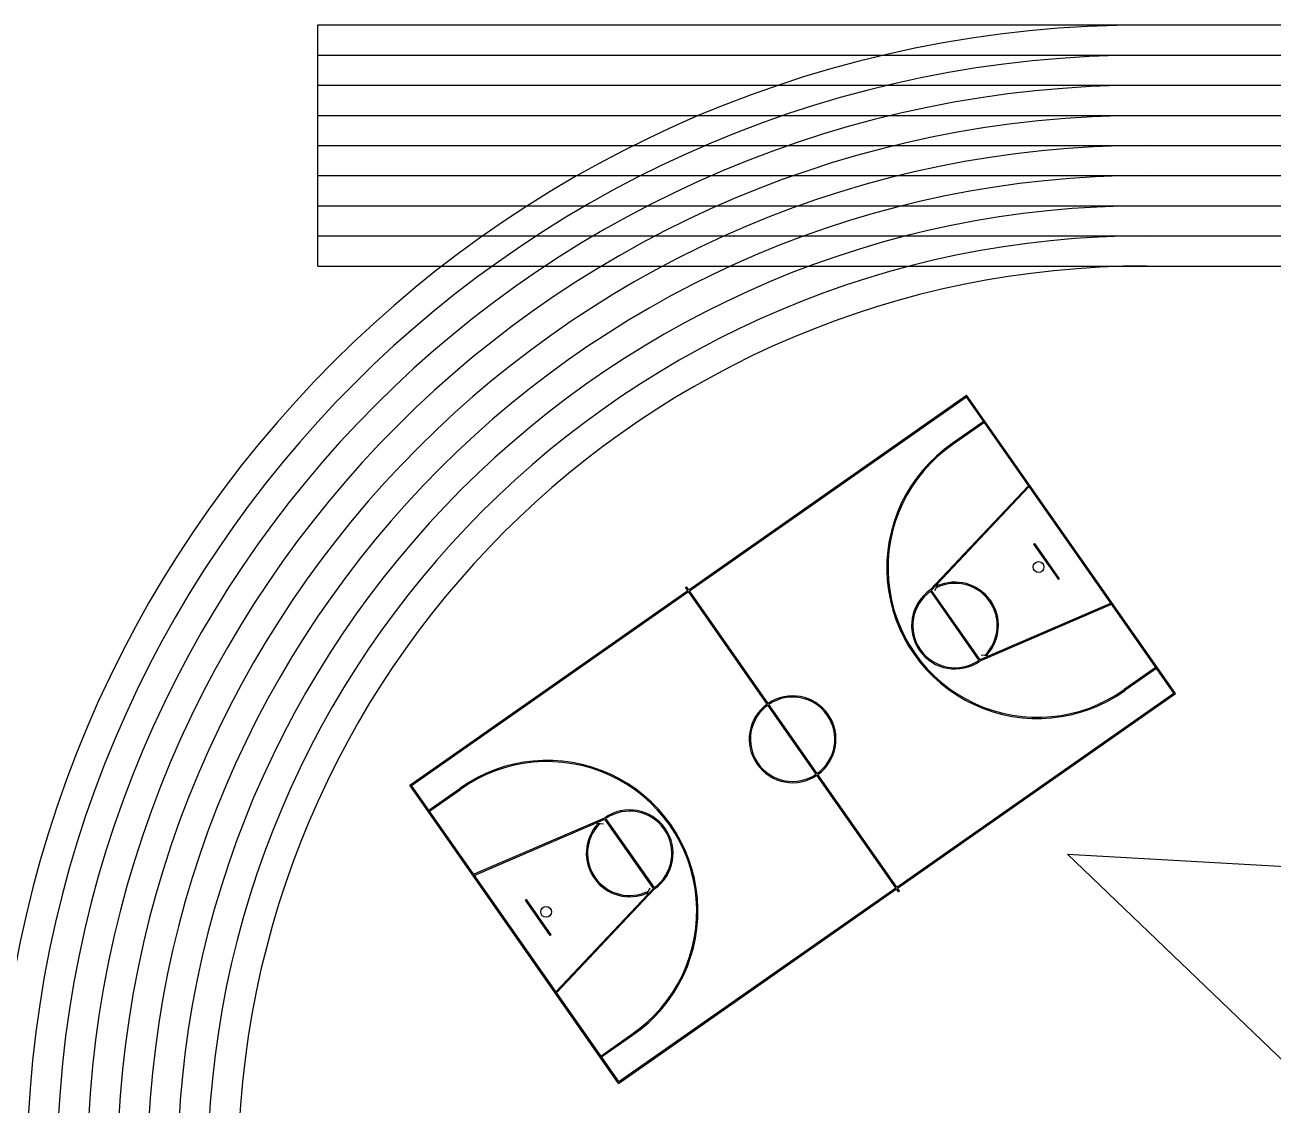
# Model space of a CAD drawing. Header units: inches. Extents: x 78 to 302, y -105 to 74.
# Drawn here: x 111.7 to 163.5, y -6.9 to 37.9 of the extents above; entities that cross this region are included whole.
import ezdxf

# ---------------------------------------------------------------- set-up
doc = ezdxf.new("R2010")
doc.units = ezdxf.units.IN
doc.header["$LTSCALE"] = 0.05
doc.header["$MEASUREMENT"] = 0
doc.layers.add('rayas', color=7, linetype='Continuous')

msp = doc.modelspace()

# ---------------------------------------------------------------- linework, layer by layer
at = {"layer": 'rayas'}
for p, q in [((123.8543, 37.85557), (272.8543, 37.85557)), ((123.8543, 27.85557), (123.8543, 37.85557)), ((123.8543, 36.60557), (272.8543, 36.60557)), ((123.8543, 35.35557), (272.8543, 35.35557)), ((123.8543, 34.10557), (272.8543, 34.10557)), ((123.8543, 32.85557), (272.8543, 32.85557)), ((123.8543, 31.60557), (272.8543, 31.60557)), ((123.8543, 30.35557), (272.8543, 30.35557)), ((123.8543, 29.10557), (272.8543, 29.10557)), ((123.8543, 27.85557), (272.8543, 27.85557)), ((139.2397, 14.42437), (150.76926, 22.49746)), ((139.26838, 14.38341), (150.75698, 22.42782)), ((159.36063, 10.14054), (150.75698, 22.42782)), ((159.43027, 10.12826), (150.76926, 22.49746)), ((151.49443, 21.41822), (150.16741, 20.48903)), ((151.52311, 21.37726), (150.19608, 20.44807)), ((153.3176, 18.7273), (149.25481, 14.41757)), ((153.35398, 18.693), (149.30161, 14.39432)), ((153.54322, 16.32166), (153.58418, 16.35033)), ((153.54322, 16.32166), (154.57195, 14.85248)), ((153.58418, 16.35033), (154.61291, 14.88116)), ((139.1127, 14.51856), (139.15366, 14.54724)), ((139.19874, 14.39569), (139.1127, 14.51856)), ((139.2397, 14.42437), (139.15366, 14.54724)), ((149.58033, 14.64077), (149.43267, 14.37771)), ((154.57195, 14.85248), (154.61291, 14.88116)), ((127.66917, 6.3226), (139.19874, 14.39569)), ((127.73881, 6.31032), (139.22742, 14.35473)), ((142.4969, 9.68542), (139.22742, 14.35473)), ((142.53786, 9.7141), (139.26838, 14.38341)), ((149.26311, 14.36213), (151.27042, 11.49539)), ((149.30161, 14.39432), (151.31384, 11.52055)), ((156.73927, 13.8583), (151.31384, 11.52055)), ((156.75906, 13.81239), (151.31968, 11.46863)), ((151.37416, 11.73257), (151.64748, 11.70679)), ((158.63546, 11.21978), (157.30843, 10.29058)), ((158.66414, 11.17882), (157.33711, 10.24963)), ((147.87202, 2.09613), (159.36063, 10.14054)), ((147.9007, 2.05517), (159.43027, 10.12826)), ((144.5329, 6.77772), (142.52558, 9.64446)), ((144.57386, 6.8064), (142.56654, 9.67314)), ((147.83106, 2.06745), (144.56158, 6.73676)), ((147.87202, 2.09613), (144.60254, 6.76544)), ((136.33018, -6.04659), (127.66917, 6.3226)), ((136.34246, -5.97696), (127.73881, 6.31032)), ((128.41482, 5.25771), (129.74185, 6.1869)), ((128.4435, 5.21675), (129.77053, 6.14594)), ((130.3199, 2.62414), (135.75928, 4.9679)), ((130.33969, 2.57822), (135.76512, 4.91597)), ((135.7048, 4.70396), (135.43148, 4.72973)), ((137.77735, 2.0422), (135.76512, 4.91597)), ((137.81585, 2.0744), (135.80854, 4.94114)), ((132.50701, 1.58405), (132.46605, 1.55537)), ((133.49478, 0.08619), (132.46605, 1.55537)), ((133.53574, 0.11487), (132.50701, 1.58405)), ((133.72498, -2.25647), (137.77735, 2.0422)), ((133.76136, -2.29077), (137.82415, 2.01895)), ((136.33018, -6.04659), (147.85974, 2.0265)), ((136.34246, -5.97696), (147.83106, 2.06745)), ((137.49863, 1.79576), (137.64629, 2.05882)), ((147.94578, 1.90362), (147.85974, 2.0265)), ((147.98674, 1.9323), (147.9007, 2.05517)), ((147.94578, 1.90362), (147.98674, 1.9323)), ((133.53574, 0.11487), (133.49478, 0.08619)), ((135.55585, -4.94074), (136.88288, -4.01154)), ((135.58453, -4.9817), (136.91156, -4.0525))]:
    msp.add_line(p, q, dxfattribs=at)
msp.add_lwpolyline([(158.2343, 37.85557, 1), (158.2343, -57.54443), (238.8543, -57.54443, 1), (238.8543, 37.85557)], format="xyb", dxfattribs=at)
msp.add_lwpolyline([(165.36467, -6.52211), (154.95353, 3.45679), (169.37857, 2.63701)], dxfattribs=at)
for centre in [(153.75226, 15.36933), (133.3267, 1.0672)]:
    msp.add_circle(centre, 0.225, dxfattribs=at)
for centre, radius, start, end in [((158.2343, -9.84443), 46.45, 90, 270), ((158.2343, -9.84443), 45.2, 90, 270), ((158.2343, -9.84443), 43.95, 90, 270), ((158.2343, -9.84443), 42.7, 90, 270), ((158.2343, -9.84443), 41.45, 90, 270), ((158.2343, -9.84443), 40.2, 90, 270), ((158.2343, -9.84443), 38.95, 90, 270), ((158.2343, -9.84443), 37.7, 90, 270), ((153.70622, 15.33709), 6.25025, 124.480613, 305.519387), ((153.70622, 15.33709), 6.20025, 124.480613, 305.519387), ((150.28725, 12.9431), 1.75, 315.535708, 116.495075), ((150.28725, 12.9431), 1.8, 316.816566, 114.219044), ((150.28725, 12.9431), 1.8, 125, 305), ((150.28725, 12.9431), 1.75, 125.818539, 304.181461), ((143.54972, 8.22543), 1.8, 305.7958, 124.2042), ((143.54972, 8.22543), 1.75, 305.818539, 124.181461), ((143.54972, 8.22543), 1.8, 125.7958, 304.2042), ((143.54972, 8.22543), 1.75, 125.818539, 304.181461), ((133.37274, 1.09944), 6.25025, 304.480613, 125.519387), ((133.37274, 1.09944), 6.20025, 304.480613, 125.519387), ((136.79172, 3.49343), 1.8, 305, 125), ((136.79172, 3.49343), 1.75, 305.818539, 124.181461), ((136.79172, 3.49343), 1.8, 136.816566, 294.219044), ((136.79172, 3.49343), 1.75, 135.535708, 296.495075)]:
    msp.add_arc(centre, radius, start, end, dxfattribs=at)

doc.saveas('drawing.dxf')
